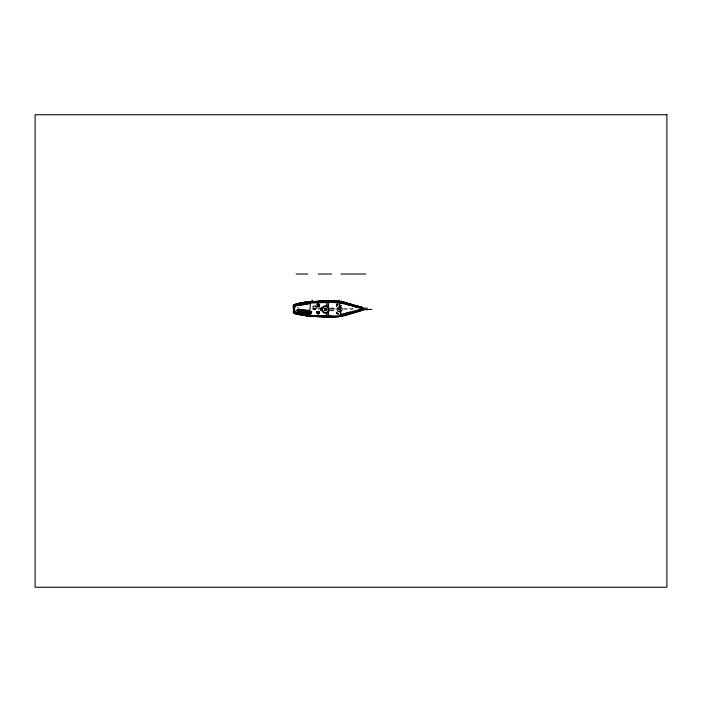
<?xml version="1.0" encoding="UTF-8"?>
<svg xmlns="http://www.w3.org/2000/svg" width="702" height="702" viewBox="0 0 702 702"><rect width="100%" height="100%" fill="white"/><g stroke="black" fill="none" stroke-linecap="round" stroke-linejoin="round"><path stroke-width="0.53" stroke-dasharray="3.51 2.63" d="M317.155 305.993L317.076 303.624M317.383 314.145L317.067 313.469L318.015 313.338M317.032 313.522L317.866 313.741L317.041 313.882M317.295 305.993L317.69 303.615M318.146 305.747L318.734 306.054L318.331 303.615M318.726 313.917C317.629 308.827 321.446 313.926 318.085 314.048M318.462 304.273L319.024 304.063L317.023 303.764M319.033 304.124L319.006 303.65M318.805 314.119L318.62 313.311L317.19 313.785L317.436 311.469L317.392 314.013M337.039 305.993L336.969 303.624M338.776 313.434C339.136 314.522 334.898 314.68 337.039 311.635M337.188 305.265L337.583 303.615M317.453 303.843L318.357 303.834M317.655 304.036L319.033 303.738M337.609 303.992L337.408 304.01M319.033 313.583L317.304 313.733L319.05 313.943M336.907 313.917L338.285 313.618M338.592 313.61L337.601 313.618M318.682 306.09L317.655 306.23M337.811 313.733L337.197 313.882L338.741 314.092M318.883 303.957C317.813 302.799 320.173 306.66 318.234 305.756M337.188 311.635L337.557 313.715L336.934 313.61L338.61 313.496L336.504 313.434M317.585 303.843L317.023 304.15L317.787 304.299M337.346 303.843L336.934 304.177L337.741 303.922M318.866 313.706L318.217 313.733M338.074 313.645L338.715 313.759L337.346 313.969M317.927 303.905L317.673 304.291M318.699 311.802L317.62 311.811M318.647 311.82L318.094 311.89M317.532 313.697L317.795 313.346M318.436 303.94L317.778 304.001M317.708 311.46L318.41 311.416M317.646 313.671L317.778 313.654M317.69 304.378L318.462 304.37M317.725 313.618L318.41 313.618M317.576 304.729L319.656 304.703M317.576 306.344L319.471 306.335M337.162 304.44L336.591 304.44L336.556 306.441M316.558 304.361L319.673 304.361L319.673 306.493L316.558 306.493M339.566 304.361L336.451 304.361L336.451 306.493M317.629 305.116L319.375 305.116M336.723 305.116L337.837 305.116M317.594 305.23L319.673 305.23M317.594 305.624L319.673 305.624M317.629 306.37L319.375 306.37L319.375 304.431L316.83 304.475M316.628 307.344L319.656 307.344M317.962 308.915L319.603 308.915M343.559 308.924L354.501 308.924M317.778 308.959L320.682 308.959M334.029 308.959L337.881 308.959M343.813 308.959L354.536 308.959M319.656 311.337L316.628 311.337L316.681 313.575M316.576 312.118L319.691 312.118M316.576 312.53L319.691 312.53M316.848 312.601L319.392 312.601M337.039 312.601L337.039 313.267M338.522 313.382L336.451 313.382L336.451 312.118M337.355 304.44L337.925 304.44M337.96 313.724L337.416 313.785M316.628 311.521L319.656 311.539M319.656 313.171L316.628 313.127M318.067 311.434L318.611 311.451M317.918 314.092L318.629 314.048L317.866 314.127M337.759 304.396L336.723 304.431L336.723 306.37M317.848 304.01L317.207 303.896M317.787 303.913L317.55 303.966M338.276 313.364L338.715 313.364M297.13 307.178L298.675 307.827M336.767 304.931L336.767 306.432M336.767 312.065L336.767 313.566M336.556 312.065L336.556 313.575M319.533 304.931L319.533 306.432M319.55 312.065L319.55 313.566M319.392 311.337L319.392 313.267L316.848 313.267L316.848 311.337M319.331 304.94L319.331 306.441M319.34 312.065L319.34 313.575M316.892 312.065L316.892 313.566M319.691 311.276L316.576 311.276L316.576 313.382L319.691 313.382L319.691 311.276"/><path stroke-width="1.05" d="M293.454 306.318L293.541 309.117M342.892 302.939L343.366 303.738L343.822 302.79M298.403 310.266L298.736 312.144M298.719 311.714L298.868 310.451A9.284 9.284 0 0 0 298.92 309.977L298.841 309.564A2.668 2.668 0 0 0 298.06 309.424L297.894 309.591A12.083 12.083 0 0 0 297.815 310.266L297.736 312.074M299.306 311.714L299.456 310.451A9.284 9.284 0 0 0 299.508 309.977L299.368 309.538A2.668 2.668 0 0 0 298.648 309.424L298.482 309.591A12.083 12.083 0 0 0 298.403 310.266M300.895 311.863L301.044 310.6A9.284 9.284 0 0 0 301.097 310.117L300.991 309.696A2.668 2.668 0 0 0 300.237 309.573L300.061 309.81A12.083 12.083 0 0 0 300 310.416L299.912 312.223M302.43 312.258L302.58 310.995A9.284 9.284 0 0 0 302.632 310.521L302.553 310.108A2.668 2.668 0 0 0 301.772 309.968L301.597 310.214A12.083 12.083 0 0 0 301.527 310.81L301.448 312.618M304.019 312.39L304.168 311.126A9.284 9.284 0 0 0 304.22 310.644L304.08 310.205A2.668 2.668 0 0 0 303.361 310.1L303.194 310.266A12.083 12.083 0 0 0 303.124 310.933L303.457 312.82M305.572 312.592L305.721 311.337A9.284 9.284 0 0 0 305.774 310.854L305.633 310.416A2.668 2.668 0 0 0 304.914 310.31L304.747 310.477A12.083 12.083 0 0 0 304.668 311.144L305.001 313.031M307.046 312.741L307.195 311.477A9.284 9.284 0 0 0 307.248 311.004L307.143 310.574A2.668 2.668 0 0 0 306.388 310.451L306.212 310.696A12.083 12.083 0 0 0 306.151 311.293L306.063 313.101M308.485 313.013L308.634 311.749A9.284 9.284 0 0 0 308.687 311.276L308.582 310.846A2.668 2.668 0 0 0 307.827 310.723L307.651 310.968A12.083 12.083 0 0 0 307.59 311.565L307.502 313.373M309.915 313.162L310.065 311.899A9.284 9.284 0 0 0 310.117 311.416L310.012 310.995A2.668 2.668 0 0 0 309.257 310.872L309.091 311.039A12.083 12.083 0 0 0 309.02 311.714L308.933 313.522M311.434 313.434L311.583 312.171A9.284 9.284 0 0 0 311.635 311.697L311.556 311.284A2.668 2.668 0 0 0 310.775 311.144L310.6 311.381A12.083 12.083 0 0 0 310.538 311.986L310.451 313.794M294.454 313.101L295.051 312.627L294.752 311.065A16.251 16.251 0 0 1 294.682 309.793C293.322 301.895 306.23 305.932 310.161 303.325L310.073 302.071L295.244 304.738L293.857 305.142L293.611 306.476A32.081 32.081 0 0 0 293.603 310.091L293.796 312.021M363.32 309.292L362.758 309.88L363.285 309.389M297.516 310.758L297.587 310.284M297.674 310.784L297.745 310.31M349.622 304.782C348.245 302.992 350.596 306.818 348.113 304.405M294.542 305.993L294.384 305.054L294.48 306.019A1.562 1.562 0 0 1 294.831 305.73L294.559 306.23M297.806 314.206L298.236 312.451L305.203 313.373L304.615 315.417L297.806 314.206L297.92 313.294M304.624 315.488L304.8 314.487M359.187 310.6C359.836 309.433 345.481 315.567 340.575 315.531A35.372 35.372 0 0 1 337.329 315.918L318.243 316.032A92.769 92.769 0 0 1 314.075 315.751L311.012 315.435M361.811 309.907L360.679 310.591M342.927 302.729L343.366 302.281L343.822 302.79M295.015 312.767L296.683 313.215M346.314 313.417L346.34 313.355A0.886 0.886 0 0 1 346.516 313.118L347.218 313.566L346.656 314.426M353.36 312.381C353.281 309.564 351.641 313.645 353.36 312.381M294.34 306.388L294.629 312.1A1.746 1.746 0 0 0 294.989 312.495L300.596 313.715M358.02 306.432L358.424 307.687L358.511 306.309L355.44 305.844L355.44 306.8L355.721 305.967M298.92 313.162L296.586 312.671A17.296 17.296 0 0 1 295.726 312.443L294.594 311.635A2.185 2.185 0 0 1 294.471 311.293L294.313 309.529A30.906 30.906 0 0 1 294.34 307.985L294.594 306.239A0.895 0.895 0 0 1 294.77 306.002L300.412 304.835A63.461 63.461 0 0 0 302.22 304.493L304.747 303.957A47.025 47.025 0 0 1 308.108 303.387L308.415 303.343A17.822 17.822 0 0 1 309.371 303.255C310.565 300.342 307.573 304.019 310.082 302.922A1.097 1.097 0 0 0 310.012 302.369L309.679 302.167A5.449 5.449 0 0 0 309.222 302.202L307.265 302.395M293.769 306.484C292.216 312.873 296.209 312.337 294.445 312.838M346.885 304.317C345.726 305.782 345.902 302.044 346.928 303.624A0.886 0.886 0 0 0 346.735 303.325M349.684 305.089L348.955 305.107L349.078 304.001A0.886 0.886 0 0 0 349.07 305.221L348.982 305.159M360.898 307.125L361.495 306.941L361.732 307.801A0.886 0.886 0 0 0 361.512 306.993M301.799 304.686L301.939 304.308A0.886 0.886 0 0 1 301.711 304.756L301.377 304.87M356.098 311.828C356.748 309.205 354.115 312.162 356.098 311.828A0.886 0.886 0 0 0 356.019 310.732L356.081 310.758M359.17 309.81C357.783 309.213 358.748 312.337 359.345 310.626A0.886 0.886 0 0 1 359.134 310.995M346.279 303.545C346.446 305.835 347.613 301.702 344.664 303.159M293.585 305.633L293.454 306.212A13.145 13.145 0 0 0 293.454 306.8L293.454 306.993M301.781 303.615L301.018 303.94L301.474 304.896M309.143 302.22L309.415 303.088L309.143 302.22A13.812 13.812 0 0 0 308.424 302.316L299.385 303.747A43.427 43.427 0 0 0 297.832 304.071L296.156 304.484M301.325 313.443L302.027 313.513L301.913 314.566A0.886 0.886 0 0 0 301.904 313.39L301.921 313.373M308.959 314.399C308.275 317.014 310.907 314.356 309.029 314.329A0.886 0.886 0 0 0 309.003 315.54M340.724 314.364C339.882 317.006 342.769 314.303 340.724 314.364A0.886 0.886 0 0 0 340.733 315.54M343.559 314.821L344.384 314.593L343.787 313.671M341.172 302.887C342.014 300.307 339.189 302.799 341.172 302.887A0.886 0.886 0 0 0 341.146 301.702M352.632 306.081L352.667 306.046A0.886 0.886 0 0 0 352.685 304.826C350.737 304.887 353.501 307.423 352.737 304.852M297.639 303.729L294.322 304.782L293.962 305.756M349.719 313.522C351.43 313.18 348.71 310.96 349.631 313.478M355.475 310.74L355.502 310.696A0.886 0.886 0 0 0 355.519 311.881M346.349 314.742L361.653 310.249A0.886 0.886 0 0 0 361.793 309.898M355.23 305.73L355.975 306.467L355.115 306.739M294.822 313.048L294.858 313.013A0.886 0.886 0 0 0 294.849 311.837L294.164 312.118L294.454 313.101M361.135 309.038C359.547 311.372 364.47 309.371 361.653 310.284M349.078 304.001L349.754 304.343M358.099 306.353L358.134 306.309A0.886 0.886 0 0 0 358.09 307.564L358.143 307.651M352.72 311.39L352.755 311.355A0.886 0.886 0 0 0 352.694 312.601M361.17 309.012L361.091 309.073A0.886 0.886 0 0 0 361.109 310.258M339.294 308.529L339.32 309.933M340.093 309.924L340.163 308.573M301.351 313.566C301.474 314.514 301.939 313.662 305.028 313.987M301.834 314.628L301.465 314.636A0.886 0.886 0 0 1 301.202 314.11L301.377 314.557M306.563 303.413L310.372 303.167L310.302 305.572A5.958 5.958 0 0 0 310.214 306.169L310.144 307.66A21.455 21.455 0 0 1 310.056 309.003L309.617 310.056L308.345 310.284A18.796 18.796 0 0 1 307.204 310.214L303.018 309.819A31.564 31.564 0 0 1 301.465 309.608L298.841 309.178A5.598 5.598 0 0 0 297.981 309.143C294.059 314.75 306.177 313.399 309.161 314.259M362.723 309.898L361.161 310.442M295.2 305.493L297.99 304.826M294.217 311.407L293.927 311.363A7.257 7.257 0 0 0 293.638 311.328L293.138 311.846A0.983 0.983 0 0 0 293.26 312.232L295.059 313.373L299.578 314.584A91.883 91.883 0 0 0 307.055 315.926L326.667 317.322A149.412 149.412 0 0 0 334.029 317.251L342.883 316.269L362.697 310.214A2.843 2.843 0 0 0 363.224 309.872L363.224 308.941L361.82 309.784M295.235 305.037L295.709 304.87M299.28 314.101A77.904 77.904 0 0 0 301.114 314.461L310.266 315.803L310.266 314.461L308.915 314.347M361.486 309.898L361.065 310.038A84.951 84.951 0 0 1 359.942 310.424M360.793 310.556L356.765 311.749M296.007 304.51L293.462 305.677L293.296 308.915L294.199 308.915M354.782 312.329L357.099 311.653M352.062 313.11L355.045 312.25M350.868 313.452L352.65 312.943M351.018 313.417L346.2 314.759M346.999 314.557L339.057 316.497A21.657 21.657 0 0 1 337.995 316.611L346.095 314.812M344.893 315.137L345.358 315.014M297.376 304.177L297.859 304.036M298.561 303.501L299.578 303.273A91.883 91.883 0 0 1 307.055 301.93L326.667 300.535A149.412 149.412 0 0 1 334.029 300.605L342.883 301.588L362.697 307.643A2.843 2.843 0 0 1 363.224 307.985L363.224 308.941M301.465 303.29L300.851 303.404A77.904 77.904 0 0 0 299.622 303.65M300.245 303.58L299.166 303.79A41.4 41.4 0 0 0 297.666 304.106M293.568 304.791L297.859 304.027M300.105 303.633L301.614 303.361M303.325 303.071L305.905 302.597M307.055 302.387L309.977 301.869M293.611 305.028L296.262 304.554M307.099 302.632L309.249 302.246M309.477 302.158L324.622 301.202L337.539 301.255A21.999 21.999 0 0 1 338.794 301.386L339.496 301.491A28.378 28.378 0 0 1 341.584 301.948L342.576 302.193M295.577 303.931L307.195 301.921M295.753 304.94L298.017 304.545M299.35 304.317L300.184 304.168M303.448 303.606L305.73 303.211M306.441 303.088L307.134 302.966M300.754 303.492L302.588 303.185M298.561 304.729L301.377 304.256M302.895 304.01L305.537 303.58M303.72 302.904L305.747 302.597M304.133 302.939L305.01 302.808M339.487 316.435L339.943 316.356A30.142 30.142 0 0 0 341.848 315.935M339.364 316.453L339.303 316.462A22.727 22.727 0 0 1 337.995 316.611M307.625 302.86L309.354 302.623M311.012 302.422L314.075 302.106A92.769 92.769 0 0 1 318.243 301.825L337.329 301.939A35.372 35.372 0 0 1 340.575 302.325L341.804 302.544M309.012 302.193L309.951 302.097M294.726 304.984L293.26 305.624A0.983 0.983 0 0 0 293.138 306.011L293.638 306.528M316.927 316.304L337.759 316.62L318.199 316.69M293.515 306.537L293.576 312.197M296.077 274.026L307.862 274.026M318.199 274.026L331.66 274.026M340.865 274.026L365.795 274.026M318.199 301.079L331.66 301.079M318.199 301.904L331.66 301.904M341.435 305.431L340.365 305.431L340.365 313.18L341.435 313.18M367.515 308.125L361.89 308.125L363.206 308.924L361.881 308.468M313.285 308.915L315.575 308.915M361.863 308.924L363.057 308.503L361.135 307.52M313.162 308.959L315.83 308.959M361.907 308.959L363.294 308.959M362.978 309.468L371.806 309.468M362.486 309.705L367.515 309.705M293.699 311.381L294.787 311.381M318.199 315.856L331.66 315.856M331.019 316.786L331.721 316.795M330.607 316.786L331.177 316.795M330.019 316.786L330.528 316.786M328.966 316.769L330.747 316.734M329.431 316.716L326.404 316.655M326.755 316.725L327.316 316.742M325.825 316.699L307.502 315.496M324.227 316.655L324.886 316.672M323.262 316.611L323.745 316.637M321.744 316.549L322.262 316.576M319.656 316.453L320.34 316.488M317.892 316.356L318.603 316.4M317.409 316.33L315.716 316.225M316.444 316.269L315.479 316.216M314.996 316.181L311.706 315.926M314.057 316.111L314.882 316.172M313.145 316.04L313.592 316.075M312.25 315.97L312.688 316.005M311.811 315.935L309.275 315.681M306.572 314.136L303.843 313.864M310.205 315.786L310.951 315.856M309.477 315.707L307.02 315.417M302.457 313.706L303.115 313.785M308.345 315.575L307.327 315.452M304.229 314.189L301.781 313.873M308.652 314.759L309.863 314.514L301.965 313.434A45.007 45.007 0 0 1 300.254 313.206A67.023 67.023 0 0 1 297.639 312.75L294.875 311.811M304.8 315.137L301.737 314.522M300.579 313.452L298.841 313.153M304.729 315.04L303.878 314.9M296.06 312.969L300.149 313.68M301.851 313.969L303.817 314.312M306.932 314.856L307.678 314.979M303.457 314.829L304.493 315.049A101.43 101.43 0 0 0 305.195 315.163M294.085 313.285L297.315 313.847M299.052 314.145L301.527 314.575M307.23 315.567L311.907 316.383M294.041 313.54L304.993 315.444M305.589 315.549L311.863 316.637M295.884 313.978L307.502 315.988M299.131 313.206L299.429 313.259A42.778 42.778 0 0 0 300.886 313.496M301.351 314.557L299.438 314.18A92.497 92.497 0 0 0 301.623 314.566M301.307 314.443L299.175 314.005M301.193 314.417L300.219 314.224M299.754 314.127L297.104 313.531M298.754 313.917L297.92 313.724M293.901 312.53A3.738 3.738 0 0 0 295.077 312.916L297.288 313.636M293.559 308.959L293.726 312.197L297.472 313.68M361.012 308.187L340.058 302.641L340.259 301.421L362.135 307.494L362.416 310.012L340.312 315.821L339.9 314.821L361.319 309.196L361.425 310.161L360.819 307.801A0.886 0.886 0 0 0 361.03 308.169L361.179 308.292M297.157 313.654L294.621 312.881A1.448 1.448 0 0 1 294.305 312.688A1.044 1.044 0 0 1 294.024 312.416A1.334 1.334 0 0 1 293.884 312.153L293.805 311.899M342.848 302.264L350.008 304.256M353.08 305.37L354.624 305.818M350.605 304.431L354.914 305.677M361.039 308.222L352.746 305.826M357.853 306.537L360.53 307.336M356.028 306.23L359.196 307.195A84.951 84.951 0 0 1 360.556 307.643M351.913 305.572L350.359 305.089M294.594 312.829L299.859 314.066A46.069 46.069 0 0 0 301.491 314.364L309.266 315.47L309.933 314.794A1.167 1.167 0 0 0 309.6 314.435L309.284 314.285M346.27 304.554L346.226 304.519A0.886 0.886 0 0 1 346.244 303.343M358.555 306.335L358.59 306.37A0.886 0.886 0 0 1 358.582 307.555M355.282 306.958L355.247 306.923A0.886 0.886 0 0 1 355.045 306.388L355.115 306.739M353.176 311.39L353.22 311.434A0.886 0.886 0 0 1 353.185 312.618M341.216 314.338L341.26 314.382A0.886 0.886 0 0 1 341.225 315.558M309.485 314.338L309.529 314.382A0.886 0.886 0 0 1 309.494 315.558M344.208 313.776L344.243 313.82A0.886 0.886 0 0 1 344.173 314.961M293.945 312.451L293.559 309.415M305.352 302.237L305.51 303.246M298.455 303.431L298.631 304.44M340.479 305.431L340.479 313.18M339.557 300.272L339.557 307.801M339.092 300.272L339.092 302.413M328.51 307.388L328.51 302.316L326.667 302.316L326.667 306.37M328.51 311.442L328.51 315.488L326.667 315.488L326.667 312.451M326.86 302.316L326.86 306.37M326.86 312.451L326.86 315.488M326.667 308.397L326.667 310.424M321.305 307.809L321.305 310.644M321.147 307.809L321.147 310.644M312.451 300.272L312.451 301.535M311.978 300.272L311.978 301.535M326.772 309.784A1.15 1.15 0 0 1 324.675 310.047M324.657 308.941A1.15 1.15 0 0 1 325.035 308.529M326.342 308.555A1.15 1.15 0 0 1 326.79 309.222M340.365 308.503A1.053 1.053 0 0 1 340.47 309.933M338.706 308.801A1.053 1.053 0 0 1 338.934 308.503M343.12 303.606A0.886 0.886 0 0 1 343.111 302.439M343.603 302.422A0.886 0.886 0 0 1 343.611 303.589M352.193 306.002A0.886 0.886 0 0 1 352.193 304.843M349.552 304.045A0.886 0.886 0 0 1 349.728 304.352M355.747 305.73A0.886 0.886 0 0 1 355.756 306.888M340.663 302.878A0.886 0.886 0 0 1 340.654 301.72M358.643 310.977A0.886 0.886 0 0 1 358.652 309.819M350.07 312.241A0.886 0.886 0 0 1 350.061 313.399M349.57 313.382A0.886 0.886 0 0 1 349.578 312.223M309.74 303.264A70.033 70.033 0 0 1 311.925 303.001L331.537 302.316L344.787 303.589A41.927 41.927 0 0 1 346.542 303.984M293.506 305.484A7.02 7.02 0 0 1 296.174 304.659M293.682 311.249A26.509 26.509 0 0 1 293.629 310.547M309.6 302.035A0.886 0.886 0 0 1 309.591 303.194M309.099 303.176A0.886 0.886 0 0 1 309.108 302.018M294.866 305.686A0.886 0.886 0 0 1 294.656 306.125M293.98 305.747A0.886 0.886 0 0 1 294.173 304.949M294.349 312.978A0.886 0.886 0 0 1 294.357 311.82M301.219 304.738A0.886 0.886 0 0 1 301.228 303.571M347.007 313.136A0.886 0.886 0 0 1 346.999 314.303M343.489 314.154A0.886 0.886 0 0 1 343.69 313.785M325.324 309.442L326.044 309.494L325.324 309.389M339.066 309.205C340.61 309.959 340.365 309.889 339.04 309.257C340.812 308.345 339.908 308.696 339.066 309.161M301.149 304.115C301.886 305.721 301.799 302.474 301.149 304.115M308.933 314.926C309.643 316.514 309.617 313.355 308.941 314.873M340.663 314.926C341.347 316.541 341.356 313.364 340.672 314.873M343.611 314.32C344.278 315.961 344.349 312.688 343.611 314.32M346.437 313.662C347.13 315.295 347.121 312.03 346.437 313.662M349.499 312.759C350.166 314.364 350.237 311.223 349.508 312.706M352.623 311.978C353.352 313.566 353.273 310.407 352.632 311.925M355.449 311.258C356.195 312.855 356.081 309.626 355.449 311.258M340.584 302.237C341.312 303.79 341.269 300.746 340.593 302.15M343.05 302.966C343.734 304.58 343.769 301.36 343.05 302.966M352.123 305.37C352.825 306.958 352.825 303.834 352.123 305.317M358.011 306.932C358.696 308.529 358.722 305.396 358.011 306.879M360.951 307.529C361.714 309.126 361.565 305.905 360.951 307.529M296.735 310.161L296.665 310.635L311.346 312.838L311.416 312.364L296.735 310.161M305.782 302.035L298.341 303.448L298.727 305.589L306.713 304.229L305.782 302.035M666.9 114.733L35.1 114.733L35.1 587.267L666.9 587.267L666.9 114.733M316.014 306.063L313.118 306.063L313.118 308.678L316.014 308.678L316.014 306.063M333.16 308.292L330.835 308.292L330.835 310.538L333.16 310.538L333.16 308.292M321.832 308.432L320.981 308.432L320.981 310.117L321.832 310.117L321.832 308.432M323.71 312.767A3.773 3.773 0 0 0 329.387 309.547A3.773 3.773 0 0 0 323.754 306.239A3.773 3.773 0 0 0 323.71 312.767M323.991 312.197A2.975 2.975 0 0 0 328.475 309.661A2.975 2.975 0 0 0 324.034 307.046A2.975 2.975 0 0 0 323.991 312.197M338.364 311.46A2.536 2.536 0 0 0 342.19 309.292A2.536 2.536 0 0 0 338.39 307.064A2.536 2.536 0 0 0 338.364 311.46M325.166 310.284A0.965 0.965 0 0 0 326.641 309.503A0.965 0.965 0 0 0 325.228 308.617A0.965 0.965 0 0 0 325.166 310.284"/></g></svg>
